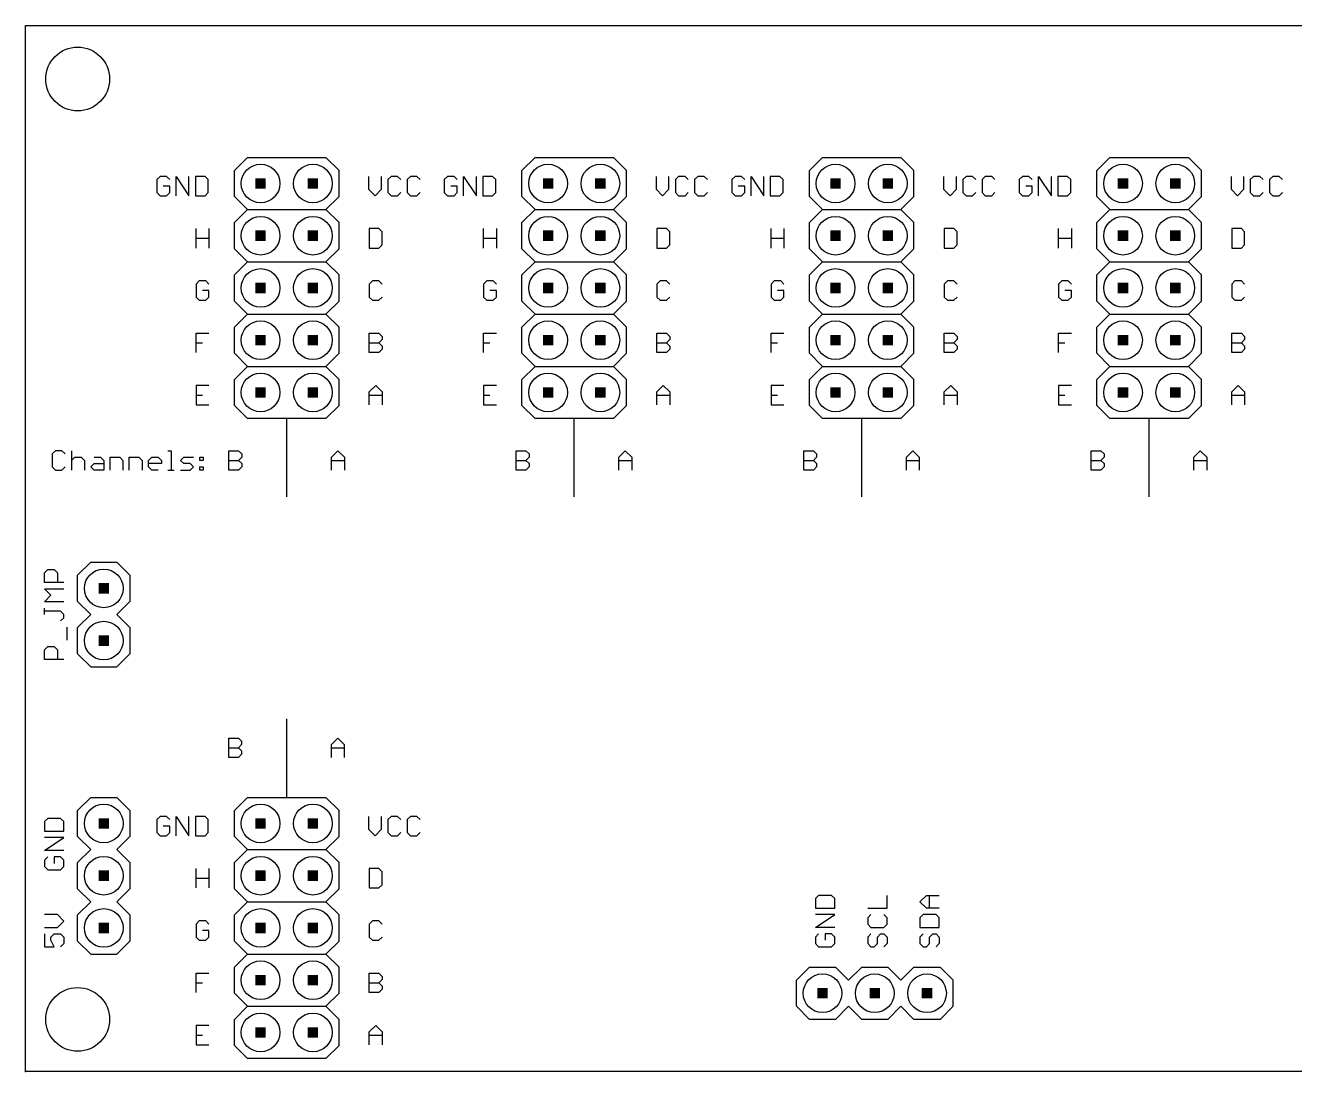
# Model space of a CAD drawing. Extents: x 0 to 124, y 0 to 51.
# Drawn here: x 0 to 61.7, y 0 to 50.9 of the extents above; entities that cross this region are included whole.
import ezdxf

# ---------------------------------------------------------------- set-up
doc = ezdxf.new("R2010")
doc.units = 0
for name, color, linetype in [('17', 82, 'CONTINUOUS'), ('20', 7, 'CONTINUOUS'), ('21', 253, 'CONTINUOUS'), ('22', 253, 'CONTINUOUS'), ('23', 7, 'CONTINUOUS'), ('25', 253, 'CONTINUOUS'), ('51', 253, 'CONTINUOUS')]:
    doc.layers.add(name, color=color, linetype=linetype)

# ---------------------------------------------------------------- blocks, each defined once
blk = doc.blocks.new('RECT')
blk.add_solid([(-0.5, -0.5), (0.5, -0.5), (-0.5, 0.5), (0.5, 0.5)])
blk = doc.blocks.new('ROUNDP')
blk.add_circle((0, 0), 0.5)

msp = doc.modelspace()

# ---------------------------------------------------------------- linework, layer by layer
at = {"layer": '20'}
for centre in [(2.54, 48.26), (2.54, 2.54)]:
    msp.add_circle(centre, 1.55, dxfattribs=at)
at = {"layer": '21'}
for p, q in [((0, 0), (0, 50.8669)), ((0, 50.8669), (124.44, 50.8669)), ((10.16, 43.815), (10.795, 44.45)), ((10.795, 44.45), (14.605, 44.45)), ((15.24, 43.815), (14.605, 44.45)), ((24.13, 43.815), (24.765, 44.45)), ((24.765, 44.45), (28.575, 44.45)), ((29.21, 43.815), (28.575, 44.45)), ((38.1, 43.815), (38.735, 44.45)), ((38.735, 44.45), (42.545, 44.45)), ((43.18, 43.815), (42.545, 44.45)), ((52.07, 43.815), (52.705, 44.45)), ((52.705, 44.45), (56.515, 44.45)), ((57.15, 43.815), (56.515, 44.45)), ((10.16, 42.545), (10.16, 43.815)), ((15.24, 42.545), (15.24, 43.815)), ((24.13, 42.545), (24.13, 43.815)), ((29.21, 42.545), (29.21, 43.815)), ((38.1, 42.545), (38.1, 43.815)), ((43.18, 42.545), (43.18, 43.815)), ((52.07, 42.545), (52.07, 43.815)), ((57.15, 42.545), (57.15, 43.815)), ((6.5449, 43.5237), (6.3881, 43.3669)), ((6.3881, 43.3669), (6.3881, 42.7399)), ((6.8584, 43.5237), (6.5449, 43.5237)), ((7.0152, 43.3669), (6.8584, 43.5237)), ((7.3236, 42.5831), (7.3236, 43.5237)), ((7.3236, 43.5237), (7.9507, 42.5831)), ((7.9507, 42.5831), (7.9507, 43.5237)), ((8.2591, 43.5237), (8.2591, 42.5831)), ((8.7294, 43.5237), (8.2591, 43.5237)), ((8.8862, 43.3669), (8.7294, 43.5237)), ((8.8862, 42.7399), (8.8862, 43.3669)), ((16.6788, 43.5237), (16.6788, 42.8966)), ((17.3059, 42.8966), (17.3059, 43.5237)), ((17.7711, 43.5237), (17.6143, 43.3669)), ((17.6143, 43.3669), (17.6143, 42.7399)), ((18.0846, 43.5237), (17.7711, 43.5237)), ((18.2414, 43.3669), (18.0846, 43.5237)), ((18.7066, 43.5237), (18.5498, 43.3669)), ((18.5498, 43.3669), (18.5498, 42.7399)), ((19.0201, 43.5237), (18.7066, 43.5237)), ((19.1769, 43.3669), (19.0201, 43.5237)), ((20.5149, 43.5237), (20.3581, 43.3669)), ((20.3581, 43.3669), (20.3581, 42.7399)), ((20.8284, 43.5237), (20.5149, 43.5237)), ((20.9852, 43.3669), (20.8284, 43.5237)), ((21.2936, 42.5831), (21.2936, 43.5237)), ((21.2936, 43.5237), (21.9207, 42.5831)), ((21.9207, 42.5831), (21.9207, 43.5237)), ((22.2291, 43.5237), (22.2291, 42.5831)), ((22.6994, 43.5237), (22.2291, 43.5237)), ((22.8562, 43.3669), (22.6994, 43.5237)), ((22.8562, 42.7399), (22.8562, 43.3669)), ((30.6488, 43.5237), (30.6488, 42.8966)), ((31.2759, 42.8966), (31.2759, 43.5237)), ((31.7411, 43.5237), (31.5843, 43.3669)), ((31.5843, 43.3669), (31.5843, 42.7399)), ((32.0546, 43.5237), (31.7411, 43.5237)), ((32.2114, 43.3669), (32.0546, 43.5237)), ((32.6766, 43.5237), (32.5198, 43.3669)), ((32.5198, 43.3669), (32.5198, 42.7399)), ((32.9901, 43.5237), (32.6766, 43.5237)), ((33.1469, 43.3669), (32.9901, 43.5237)), ((34.4849, 43.5237), (34.3281, 43.3669)), ((34.3281, 43.3669), (34.3281, 42.7399)), ((34.7984, 43.5237), (34.4849, 43.5237)), ((34.9552, 43.3669), (34.7984, 43.5237)), ((35.2636, 42.5831), (35.2636, 43.5237)), ((35.2636, 43.5237), (35.8907, 42.5831)), ((35.8907, 42.5831), (35.8907, 43.5237)), ((36.1991, 43.5237), (36.1991, 42.5831)), ((36.6694, 43.5237), (36.1991, 43.5237)), ((36.8262, 43.3669), (36.6694, 43.5237)), ((36.8262, 42.7399), (36.8262, 43.3669)), ((44.6188, 43.5237), (44.6188, 42.8966)), ((45.2459, 42.8966), (45.2459, 43.5237)), ((45.7111, 43.5237), (45.5543, 43.3669)), ((45.5543, 43.3669), (45.5543, 42.7399)), ((46.0246, 43.5237), (45.7111, 43.5237)), ((46.1814, 43.3669), (46.0246, 43.5237)), ((46.6466, 43.5237), (46.4898, 43.3669)), ((46.4898, 43.3669), (46.4898, 42.7399)), ((46.9601, 43.5237), (46.6466, 43.5237)), ((47.1169, 43.3669), (46.9601, 43.5237)), ((48.4549, 43.5237), (48.2981, 43.3669)), ((48.2981, 43.3669), (48.2981, 42.7399)), ((48.7684, 43.5237), (48.4549, 43.5237)), ((48.9252, 43.3669), (48.7684, 43.5237)), ((49.2336, 42.5831), (49.2336, 43.5237)), ((49.2336, 43.5237), (49.8607, 42.5831)), ((49.8607, 42.5831), (49.8607, 43.5237)), ((50.1691, 43.5237), (50.1691, 42.5831)), ((50.6394, 43.5237), (50.1691, 43.5237)), ((50.7962, 43.3669), (50.6394, 43.5237)), ((50.7962, 42.7399), (50.7962, 43.3669)), ((58.5888, 43.5237), (58.5888, 42.8966)), ((59.2159, 42.8966), (59.2159, 43.5237)), ((59.6811, 43.5237), (59.5243, 43.3669)), ((59.5243, 43.3669), (59.5243, 42.7399)), ((59.9946, 43.5237), (59.6811, 43.5237)), ((60.1514, 43.3669), (59.9946, 43.5237)), ((60.6166, 43.5237), (60.4598, 43.3669)), ((60.4598, 43.3669), (60.4598, 42.7399)), ((60.9301, 43.5237), (60.6166, 43.5237)), ((61.0869, 43.3669), (60.9301, 43.5237)), ((6.3881, 42.7399), (6.5449, 42.5831)), ((6.5449, 42.5831), (6.8584, 42.5831)), ((7.0152, 43.0534), (6.7016, 43.0534)), ((6.8584, 42.5831), (7.0152, 42.7399)), ((7.0152, 42.7399), (7.0152, 43.0534)), ((8.2591, 42.5831), (8.7294, 42.5831)), ((8.7294, 42.5831), (8.8862, 42.7399)), ((16.6788, 42.8966), (16.9923, 42.5831)), ((16.9923, 42.5831), (17.3059, 42.8966)), ((17.6143, 42.7399), (17.7711, 42.5831)), ((17.7711, 42.5831), (18.0846, 42.5831)), ((18.0846, 42.5831), (18.2414, 42.7399)), ((18.5498, 42.7399), (18.7066, 42.5831)), ((18.7066, 42.5831), (19.0201, 42.5831)), ((19.0201, 42.5831), (19.1769, 42.7399)), ((20.3581, 42.7399), (20.5149, 42.5831)), ((20.5149, 42.5831), (20.8284, 42.5831)), ((20.9852, 43.0534), (20.6716, 43.0534)), ((20.8284, 42.5831), (20.9852, 42.7399)), ((20.9852, 42.7399), (20.9852, 43.0534)), ((22.2291, 42.5831), (22.6994, 42.5831)), ((22.6994, 42.5831), (22.8562, 42.7399)), ((30.6488, 42.8966), (30.9623, 42.5831)), ((30.9623, 42.5831), (31.2759, 42.8966)), ((31.5843, 42.7399), (31.7411, 42.5831)), ((31.7411, 42.5831), (32.0546, 42.5831)), ((32.0546, 42.5831), (32.2114, 42.7399)), ((32.5198, 42.7399), (32.6766, 42.5831)), ((32.6766, 42.5831), (32.9901, 42.5831)), ((32.9901, 42.5831), (33.1469, 42.7399)), ((34.3281, 42.7399), (34.4849, 42.5831)), ((34.4849, 42.5831), (34.7984, 42.5831)), ((34.9552, 43.0534), (34.6416, 43.0534)), ((34.7984, 42.5831), (34.9552, 42.7399)), ((34.9552, 42.7399), (34.9552, 43.0534)), ((36.1991, 42.5831), (36.6694, 42.5831)), ((36.6694, 42.5831), (36.8262, 42.7399)), ((44.6188, 42.8966), (44.9323, 42.5831)), ((44.9323, 42.5831), (45.2459, 42.8966)), ((45.5543, 42.7399), (45.7111, 42.5831)), ((45.7111, 42.5831), (46.0246, 42.5831)), ((46.0246, 42.5831), (46.1814, 42.7399)), ((46.4898, 42.7399), (46.6466, 42.5831)), ((46.6466, 42.5831), (46.9601, 42.5831)), ((46.9601, 42.5831), (47.1169, 42.7399)), ((48.2981, 42.7399), (48.4549, 42.5831)), ((48.4549, 42.5831), (48.7684, 42.5831)), ((48.9252, 43.0534), (48.6116, 43.0534)), ((48.7684, 42.5831), (48.9252, 42.7399)), ((48.9252, 42.7399), (48.9252, 43.0534)), ((50.1691, 42.5831), (50.6394, 42.5831)), ((50.6394, 42.5831), (50.7962, 42.7399)), ((58.5888, 42.8966), (58.9023, 42.5831)), ((58.9023, 42.5831), (59.2159, 42.8966)), ((59.5243, 42.7399), (59.6811, 42.5831)), ((59.6811, 42.5831), (59.9946, 42.5831)), ((59.9946, 42.5831), (60.1514, 42.7399)), ((60.4598, 42.7399), (60.6166, 42.5831)), ((60.6166, 42.5831), (60.9301, 42.5831)), ((60.9301, 42.5831), (61.0869, 42.7399)), ((10.795, 41.91), (10.16, 42.545)), ((14.605, 41.91), (15.24, 42.545)), ((24.765, 41.91), (24.13, 42.545)), ((28.575, 41.91), (29.21, 42.545)), ((38.735, 41.91), (38.1, 42.545)), ((42.545, 41.91), (43.18, 42.545)), ((52.705, 41.91), (52.07, 42.545)), ((56.515, 41.91), (57.15, 42.545)), ((10.16, 41.275), (10.795, 41.91)), ((10.795, 41.91), (14.605, 41.91)), ((15.24, 41.275), (14.605, 41.91)), ((24.13, 41.275), (24.765, 41.91)), ((24.765, 41.91), (28.575, 41.91)), ((29.21, 41.275), (28.575, 41.91)), ((38.1, 41.275), (38.735, 41.91)), ((38.735, 41.91), (42.545, 41.91)), ((43.18, 41.275), (42.545, 41.91)), ((52.07, 41.275), (52.705, 41.91)), ((52.705, 41.91), (56.515, 41.91)), ((57.15, 41.275), (56.515, 41.91)), ((8.2931, 40.0431), (8.2931, 40.9837)), ((8.9202, 40.9837), (8.9202, 40.0431)), ((10.16, 40.005), (10.16, 41.275)), ((15.24, 40.005), (15.24, 41.275)), ((16.7128, 40.9837), (16.7128, 40.0431)), ((17.1831, 40.9837), (16.7128, 40.9837)), ((17.3398, 40.8269), (17.1831, 40.9837)), ((17.3398, 40.1999), (17.3398, 40.8269)), ((22.2631, 40.0431), (22.2631, 40.9837)), ((22.8902, 40.9837), (22.8902, 40.0431)), ((24.13, 40.005), (24.13, 41.275)), ((29.21, 40.005), (29.21, 41.275)), ((30.6828, 40.9837), (30.6828, 40.0431)), ((31.1531, 40.9837), (30.6828, 40.9837)), ((31.3098, 40.8269), (31.1531, 40.9837)), ((31.3098, 40.1999), (31.3098, 40.8269)), ((36.2331, 40.0431), (36.2331, 40.9837)), ((36.8602, 40.9837), (36.8602, 40.0431)), ((38.1, 40.005), (38.1, 41.275)), ((43.18, 40.005), (43.18, 41.275)), ((44.6528, 40.9837), (44.6528, 40.0431)), ((45.1231, 40.9837), (44.6528, 40.9837)), ((45.2798, 40.8269), (45.1231, 40.9837)), ((45.2798, 40.1999), (45.2798, 40.8269)), ((50.2031, 40.0431), (50.2031, 40.9837)), ((50.8302, 40.9837), (50.8302, 40.0431)), ((52.07, 40.005), (52.07, 41.275)), ((57.15, 40.005), (57.15, 41.275)), ((58.6228, 40.9837), (58.6228, 40.0431)), ((59.0931, 40.9837), (58.6228, 40.9837)), ((59.2498, 40.8269), (59.0931, 40.9837)), ((59.2498, 40.1999), (59.2498, 40.8269)), ((8.2931, 40.5134), (8.9202, 40.5134)), ((17.1831, 40.0431), (17.3398, 40.1999)), ((22.2631, 40.5134), (22.8902, 40.5134)), ((31.1531, 40.0431), (31.3098, 40.1999)), ((36.2331, 40.5134), (36.8602, 40.5134)), ((45.1231, 40.0431), (45.2798, 40.1999)), ((50.2031, 40.5134), (50.8302, 40.5134)), ((59.0931, 40.0431), (59.2498, 40.1999)), ((10.795, 39.37), (10.16, 40.005)), ((14.605, 39.37), (15.24, 40.005)), ((16.7128, 40.0431), (17.1831, 40.0431)), ((24.765, 39.37), (24.13, 40.005)), ((28.575, 39.37), (29.21, 40.005)), ((30.6828, 40.0431), (31.1531, 40.0431)), ((38.735, 39.37), (38.1, 40.005)), ((42.545, 39.37), (43.18, 40.005)), ((44.6528, 40.0431), (45.1231, 40.0431)), ((52.705, 39.37), (52.07, 40.005)), ((56.515, 39.37), (57.15, 40.005)), ((58.6228, 40.0431), (59.0931, 40.0431)), ((10.16, 38.735), (10.795, 39.37)), ((10.795, 39.37), (14.605, 39.37)), ((15.24, 38.735), (14.605, 39.37)), ((24.13, 38.735), (24.765, 39.37)), ((24.765, 39.37), (28.575, 39.37)), ((29.21, 38.735), (28.575, 39.37)), ((38.1, 38.735), (38.735, 39.37)), ((38.735, 39.37), (42.545, 39.37)), ((43.18, 38.735), (42.545, 39.37)), ((52.07, 38.735), (52.705, 39.37)), ((52.705, 39.37), (56.515, 39.37)), ((57.15, 38.735), (56.515, 39.37)), ((8.4499, 38.4437), (8.2931, 38.2869)), ((8.2931, 38.2869), (8.2931, 37.6599)), ((8.7634, 38.4437), (8.4499, 38.4437)), ((8.9202, 38.2869), (8.7634, 38.4437)), ((10.16, 37.465), (10.16, 38.735)), ((15.24, 37.465), (15.24, 38.735)), ((16.8695, 38.4437), (16.7128, 38.2869)), ((16.7128, 38.2869), (16.7128, 37.6599)), ((17.1831, 38.4437), (16.8695, 38.4437)), ((17.3398, 38.2869), (17.1831, 38.4437)), ((22.4199, 38.4437), (22.2631, 38.2869)), ((22.2631, 38.2869), (22.2631, 37.6599)), ((22.7334, 38.4437), (22.4199, 38.4437)), ((22.8902, 38.2869), (22.7334, 38.4437)), ((24.13, 37.465), (24.13, 38.735)), ((29.21, 37.465), (29.21, 38.735)), ((30.8395, 38.4437), (30.6828, 38.2869)), ((30.6828, 38.2869), (30.6828, 37.6599)), ((31.1531, 38.4437), (30.8395, 38.4437)), ((31.3098, 38.2869), (31.1531, 38.4437)), ((36.3899, 38.4437), (36.2331, 38.2869)), ((36.2331, 38.2869), (36.2331, 37.6599)), ((36.7034, 38.4437), (36.3899, 38.4437)), ((36.8602, 38.2869), (36.7034, 38.4437)), ((38.1, 37.465), (38.1, 38.735)), ((43.18, 37.465), (43.18, 38.735)), ((44.8095, 38.4437), (44.6528, 38.2869)), ((44.6528, 38.2869), (44.6528, 37.6599)), ((45.1231, 38.4437), (44.8095, 38.4437)), ((45.2798, 38.2869), (45.1231, 38.4437)), ((50.3599, 38.4437), (50.2031, 38.2869)), ((50.2031, 38.2869), (50.2031, 37.6599)), ((50.6734, 38.4437), (50.3599, 38.4437)), ((50.8302, 38.2869), (50.6734, 38.4437)), ((52.07, 37.465), (52.07, 38.735)), ((57.15, 37.465), (57.15, 38.735)), ((58.7795, 38.4437), (58.6228, 38.2869)), ((58.6228, 38.2869), (58.6228, 37.6599)), ((59.0931, 38.4437), (58.7795, 38.4437)), ((59.2498, 38.2869), (59.0931, 38.4437)), ((8.2931, 37.6599), (8.4499, 37.5031)), ((8.9202, 37.9734), (8.6066, 37.9734)), ((8.7634, 37.5031), (8.9202, 37.6599)), ((8.9202, 37.6599), (8.9202, 37.9734)), ((16.7128, 37.6599), (16.8695, 37.5031)), ((17.1831, 37.5031), (17.3398, 37.6599)), ((22.2631, 37.6599), (22.4199, 37.5031)), ((22.8902, 37.9734), (22.5766, 37.9734)), ((22.7334, 37.5031), (22.8902, 37.6599)), ((22.8902, 37.6599), (22.8902, 37.9734)), ((30.6828, 37.6599), (30.8395, 37.5031)), ((31.1531, 37.5031), (31.3098, 37.6599)), ((36.2331, 37.6599), (36.3899, 37.5031)), ((36.8602, 37.9734), (36.5466, 37.9734)), ((36.7034, 37.5031), (36.8602, 37.6599)), ((36.8602, 37.6599), (36.8602, 37.9734)), ((44.6528, 37.6599), (44.8095, 37.5031)), ((45.1231, 37.5031), (45.2798, 37.6599)), ((50.2031, 37.6599), (50.3599, 37.5031)), ((50.8302, 37.9734), (50.5166, 37.9734)), ((50.6734, 37.5031), (50.8302, 37.6599)), ((50.8302, 37.6599), (50.8302, 37.9734)), ((58.6228, 37.6599), (58.7795, 37.5031)), ((59.0931, 37.5031), (59.2498, 37.6599)), ((8.4499, 37.5031), (8.7634, 37.5031)), ((10.795, 36.83), (10.16, 37.465)), ((14.605, 36.83), (15.24, 37.465)), ((16.8695, 37.5031), (17.1831, 37.5031)), ((22.4199, 37.5031), (22.7334, 37.5031)), ((24.765, 36.83), (24.13, 37.465)), ((28.575, 36.83), (29.21, 37.465)), ((30.8395, 37.5031), (31.1531, 37.5031)), ((36.3899, 37.5031), (36.7034, 37.5031)), ((38.735, 36.83), (38.1, 37.465)), ((42.545, 36.83), (43.18, 37.465)), ((44.8095, 37.5031), (45.1231, 37.5031)), ((50.3599, 37.5031), (50.6734, 37.5031)), ((52.705, 36.83), (52.07, 37.465)), ((56.515, 36.83), (57.15, 37.465)), ((58.7795, 37.5031), (59.0931, 37.5031)), ((10.16, 36.195), (10.795, 36.83)), ((10.795, 36.83), (14.605, 36.83)), ((15.24, 36.195), (14.605, 36.83)), ((24.13, 36.195), (24.765, 36.83)), ((24.765, 36.83), (28.575, 36.83)), ((29.21, 36.195), (28.575, 36.83)), ((38.1, 36.195), (38.735, 36.83)), ((38.735, 36.83), (42.545, 36.83)), ((43.18, 36.195), (42.545, 36.83)), ((52.07, 36.195), (52.705, 36.83)), ((52.705, 36.83), (56.515, 36.83)), ((57.15, 36.195), (56.515, 36.83)), ((8.2931, 34.9631), (8.2931, 35.9037)), ((8.2931, 35.9037), (8.9202, 35.9037)), ((10.16, 34.925), (10.16, 36.195)), ((15.24, 34.925), (15.24, 36.195)), ((16.7128, 34.9631), (16.7128, 35.9037)), ((16.7128, 35.9037), (17.1831, 35.9037)), ((17.1831, 35.9037), (17.3398, 35.7469)), ((22.2631, 34.9631), (22.2631, 35.9037)), ((22.2631, 35.9037), (22.8902, 35.9037)), ((24.13, 34.925), (24.13, 36.195)), ((29.21, 34.925), (29.21, 36.195)), ((30.6828, 34.9631), (30.6828, 35.9037)), ((30.6828, 35.9037), (31.1531, 35.9037)), ((31.1531, 35.9037), (31.3098, 35.7469)), ((36.2331, 34.9631), (36.2331, 35.9037)), ((36.2331, 35.9037), (36.8602, 35.9037)), ((38.1, 34.925), (38.1, 36.195)), ((43.18, 34.925), (43.18, 36.195)), ((44.6528, 34.9631), (44.6528, 35.9037)), ((44.6528, 35.9037), (45.1231, 35.9037)), ((45.1231, 35.9037), (45.2798, 35.7469)), ((50.2031, 34.9631), (50.2031, 35.9037)), ((50.2031, 35.9037), (50.8302, 35.9037)), ((52.07, 34.925), (52.07, 36.195)), ((57.15, 34.925), (57.15, 36.195)), ((58.6228, 34.9631), (58.6228, 35.9037)), ((58.6228, 35.9037), (59.0931, 35.9037)), ((59.0931, 35.9037), (59.2498, 35.7469)), ((8.2931, 35.4334), (8.6066, 35.4334)), ((16.7128, 35.4334), (17.1831, 35.4334)), ((17.3398, 35.5902), (17.1831, 35.4334)), ((17.1831, 35.4334), (17.3398, 35.2766)), ((17.3398, 35.7469), (17.3398, 35.5902)), ((17.3398, 35.2766), (17.3398, 35.1199)), ((22.2631, 35.4334), (22.5766, 35.4334)), ((30.6828, 35.4334), (31.1531, 35.4334)), ((31.3098, 35.5902), (31.1531, 35.4334)), ((31.1531, 35.4334), (31.3098, 35.2766)), ((31.3098, 35.7469), (31.3098, 35.5902)), ((31.3098, 35.2766), (31.3098, 35.1199)), ((36.2331, 35.4334), (36.5466, 35.4334)), ((44.6528, 35.4334), (45.1231, 35.4334)), ((45.2798, 35.5902), (45.1231, 35.4334)), ((45.1231, 35.4334), (45.2798, 35.2766)), ((45.2798, 35.7469), (45.2798, 35.5902)), ((45.2798, 35.2766), (45.2798, 35.1199)), ((50.2031, 35.4334), (50.5166, 35.4334)), ((58.6228, 35.4334), (59.0931, 35.4334)), ((59.2498, 35.5902), (59.0931, 35.4334)), ((59.0931, 35.4334), (59.2498, 35.2766)), ((59.2498, 35.7469), (59.2498, 35.5902)), ((59.2498, 35.2766), (59.2498, 35.1199)), ((10.795, 34.29), (10.16, 34.925)), ((14.605, 34.29), (15.24, 34.925)), ((17.1831, 34.9631), (16.7128, 34.9631)), ((17.3398, 35.1199), (17.1831, 34.9631)), ((24.765, 34.29), (24.13, 34.925)), ((28.575, 34.29), (29.21, 34.925)), ((31.1531, 34.9631), (30.6828, 34.9631)), ((31.3098, 35.1199), (31.1531, 34.9631)), ((38.735, 34.29), (38.1, 34.925)), ((42.545, 34.29), (43.18, 34.925)), ((45.1231, 34.9631), (44.6528, 34.9631)), ((45.2798, 35.1199), (45.1231, 34.9631)), ((52.705, 34.29), (52.07, 34.925)), ((56.515, 34.29), (57.15, 34.925)), ((59.0931, 34.9631), (58.6228, 34.9631)), ((59.2498, 35.1199), (59.0931, 34.9631)), ((10.16, 33.655), (10.795, 34.29)), ((10.795, 34.29), (14.605, 34.29)), ((15.24, 33.655), (14.605, 34.29)), ((24.13, 33.655), (24.765, 34.29)), ((24.765, 34.29), (28.575, 34.29)), ((29.21, 33.655), (28.575, 34.29)), ((38.1, 33.655), (38.735, 34.29)), ((38.735, 34.29), (42.545, 34.29)), ((43.18, 33.655), (42.545, 34.29)), ((52.07, 33.655), (52.705, 34.29)), ((52.705, 34.29), (56.515, 34.29)), ((57.15, 33.655), (56.515, 34.29)), ((8.9202, 33.3637), (8.2931, 33.3637)), ((8.2931, 33.3637), (8.2931, 32.4231)), ((10.16, 32.385), (10.16, 33.655)), ((15.24, 32.385), (15.24, 33.655)), ((16.7128, 33.0502), (17.0263, 33.3637)), ((17.0263, 33.3637), (17.3398, 33.0502)), ((22.8902, 33.3637), (22.2631, 33.3637)), ((22.2631, 33.3637), (22.2631, 32.4231)), ((24.13, 32.385), (24.13, 33.655)), ((29.21, 32.385), (29.21, 33.655)), ((30.6828, 33.0502), (30.9963, 33.3637)), ((30.9963, 33.3637), (31.3098, 33.0502)), ((36.8602, 33.3637), (36.2331, 33.3637)), ((36.2331, 33.3637), (36.2331, 32.4231)), ((38.1, 32.385), (38.1, 33.655)), ((43.18, 32.385), (43.18, 33.655)), ((44.6528, 33.0502), (44.9663, 33.3637)), ((44.9663, 33.3637), (45.2798, 33.0502)), ((50.8302, 33.3637), (50.2031, 33.3637)), ((50.2031, 33.3637), (50.2031, 32.4231)), ((52.07, 32.385), (52.07, 33.655)), ((57.15, 32.385), (57.15, 33.655)), ((58.6228, 33.0502), (58.9363, 33.3637)), ((58.9363, 33.3637), (59.2498, 33.0502)), ((8.2931, 32.8934), (8.6066, 32.8934)), ((16.7128, 32.4231), (16.7128, 33.0502)), ((16.7128, 32.8934), (17.3398, 32.8934)), ((17.3398, 33.0502), (17.3398, 32.4231)), ((22.2631, 32.8934), (22.5766, 32.8934)), ((30.6828, 32.4231), (30.6828, 33.0502)), ((30.6828, 32.8934), (31.3098, 32.8934)), ((31.3098, 33.0502), (31.3098, 32.4231)), ((36.2331, 32.8934), (36.5466, 32.8934)), ((44.6528, 32.4231), (44.6528, 33.0502)), ((44.6528, 32.8934), (45.2798, 32.8934)), ((45.2798, 33.0502), (45.2798, 32.4231)), ((50.2031, 32.8934), (50.5166, 32.8934)), ((58.6228, 32.4231), (58.6228, 33.0502)), ((58.6228, 32.8934), (59.2498, 32.8934)), ((59.2498, 33.0502), (59.2498, 32.4231)), ((8.2931, 32.4231), (8.9202, 32.4231)), ((10.795, 31.75), (10.16, 32.385)), ((14.605, 31.75), (15.24, 32.385)), ((22.2631, 32.4231), (22.8902, 32.4231)), ((24.765, 31.75), (24.13, 32.385)), ((28.575, 31.75), (29.21, 32.385)), ((36.2331, 32.4231), (36.8602, 32.4231)), ((38.735, 31.75), (38.1, 32.385)), ((42.545, 31.75), (43.18, 32.385)), ((50.2031, 32.4231), (50.8302, 32.4231)), ((52.705, 31.75), (52.07, 32.385)), ((56.515, 31.75), (57.15, 32.385)), ((14.605, 31.75), (10.795, 31.75)), ((12.7, 27.94), (12.7, 31.75)), ((28.575, 31.75), (24.765, 31.75)), ((26.67, 27.94), (26.67, 31.75)), ((40.64, 31.75), (38.735, 31.75)), ((42.545, 31.75), (40.64, 31.75)), ((40.64, 27.94), (40.64, 31.75)), ((54.61, 31.75), (52.705, 31.75)), ((56.515, 31.75), (54.61, 31.75)), ((54.61, 27.94), (54.61, 31.75)), ((1.4649, 30.1887), (1.3081, 30.0319)), ((1.3081, 30.0319), (1.3081, 29.4049)), ((1.7784, 30.1887), (1.4649, 30.1887)), ((1.9352, 30.0319), (1.7784, 30.1887)), ((2.2436, 30.1887), (2.2436, 29.2481)), ((2.2436, 29.7184), (2.4004, 29.8752)), ((2.4004, 29.8752), (2.7139, 29.8752)), ((2.7139, 29.8752), (2.8707, 29.7184)), ((2.8707, 29.7184), (2.8707, 29.2481)), ((3.3359, 29.8752), (3.6494, 29.8752)), ((3.6494, 29.8752), (3.8062, 29.7184)), ((3.8062, 29.7184), (3.8062, 29.2481)), ((4.1147, 29.2481), (4.1147, 29.8752)), ((4.1147, 29.8752), (4.585, 29.8752)), ((4.585, 29.8752), (4.7417, 29.7184)), ((4.7417, 29.7184), (4.7417, 29.2481)), ((5.0502, 29.2481), (5.0502, 29.8752)), ((5.0502, 29.8752), (5.5205, 29.8752)), ((5.5205, 29.8752), (5.6772, 29.7184)), ((5.6772, 29.7184), (5.6772, 29.2481)), ((5.9857, 29.7184), (6.1425, 29.8752)), ((5.9857, 29.4049), (5.9857, 29.7184)), ((6.1425, 29.8752), (6.456, 29.8752)), ((6.456, 29.8752), (6.6128, 29.7184)), ((6.6128, 29.7184), (6.6128, 29.5616)), ((6.9212, 30.1887), (7.078, 30.1887)), ((7.078, 30.1887), (7.078, 29.2481)), ((7.5449, 29.7184), (7.7017, 29.8752)), ((7.7017, 29.5616), (7.5449, 29.7184)), ((7.7017, 29.8752), (8.172, 29.8752)), ((8.4804, 29.8752), (8.6372, 29.8752)), ((8.4804, 29.7184), (8.4804, 29.8752)), ((8.6372, 29.7184), (8.4804, 29.7184)), ((8.6372, 29.8752), (8.6372, 29.7184)), ((9.8837, 29.2481), (9.8837, 30.1887)), ((9.8837, 30.1887), (10.354, 30.1887)), ((9.8837, 29.7184), (10.354, 29.7184)), ((10.354, 30.1887), (10.5108, 30.0319)), ((10.5108, 29.8752), (10.354, 29.7184)), ((10.354, 29.7184), (10.5108, 29.5616)), ((10.5108, 30.0319), (10.5108, 29.8752)), ((12.6902, 30.1887), (12.6902, 29.2481)), ((14.8731, 29.8752), (15.1867, 30.1887)), ((14.8731, 29.2481), (14.8731, 29.8752)), ((14.8731, 29.7184), (15.5002, 29.7184)), ((15.1867, 30.1887), (15.5002, 29.8752)), ((15.5002, 29.8752), (15.5002, 29.2481)), ((23.8506, 29.2481), (23.8506, 30.1887)), ((23.8506, 30.1887), (24.3209, 30.1887)), ((23.8506, 29.7184), (24.3209, 29.7184)), ((24.3209, 30.1887), (24.4777, 30.0319)), ((24.4777, 29.8752), (24.3209, 29.7184)), ((24.3209, 29.7184), (24.4777, 29.5616)), ((24.4777, 30.0319), (24.4777, 29.8752)), ((26.6572, 30.1887), (26.6572, 29.2481)), ((28.84, 29.8752), (29.1536, 30.1887)), ((28.84, 29.2481), (28.84, 29.8752)), ((28.84, 29.7184), (29.4671, 29.7184)), ((29.1536, 30.1887), (29.4671, 29.8752)), ((29.4671, 29.8752), (29.4671, 29.2481)), ((37.8206, 29.2481), (37.8206, 30.1887)), ((37.8206, 30.1887), (38.2909, 30.1887)), ((37.8206, 29.7184), (38.2909, 29.7184)), ((38.2909, 30.1887), (38.4477, 30.0319)), ((38.4477, 29.8752), (38.2909, 29.7184)), ((38.2909, 29.7184), (38.4477, 29.5616)), ((38.4477, 30.0319), (38.4477, 29.8752)), ((40.6272, 30.1887), (40.6272, 29.2481)), ((42.81, 29.8752), (43.1236, 30.1887)), ((42.81, 29.2481), (42.81, 29.8752)), ((42.81, 29.7184), (43.4371, 29.7184)), ((43.1236, 30.1887), (43.4371, 29.8752)), ((43.4371, 29.8752), (43.4371, 29.2481)), ((51.7906, 29.2481), (51.7906, 30.1887)), ((51.7906, 30.1887), (52.2609, 30.1887)), ((51.7906, 29.7184), (52.2609, 29.7184)), ((52.2609, 30.1887), (52.4177, 30.0319)), ((52.4177, 29.8752), (52.2609, 29.7184)), ((52.2609, 29.7184), (52.4177, 29.5616)), ((52.4177, 30.0319), (52.4177, 29.8752)), ((54.5972, 30.1887), (54.5972, 29.2481)), ((56.78, 29.8752), (57.0936, 30.1887)), ((56.78, 29.2481), (56.78, 29.8752)), ((56.78, 29.7184), (57.4071, 29.7184)), ((57.0936, 30.1887), (57.4071, 29.8752)), ((57.4071, 29.8752), (57.4071, 29.2481)), ((1.3081, 29.4049), (1.4649, 29.2481)), ((1.4649, 29.2481), (1.7784, 29.2481)), ((1.7784, 29.2481), (1.9352, 29.4049)), ((3.1791, 29.4049), (3.3359, 29.5616)), ((3.3359, 29.2481), (3.1791, 29.4049)), ((3.3359, 29.5616), (3.8062, 29.5616)), ((3.8062, 29.2481), (3.3359, 29.2481)), ((6.6128, 29.5616), (5.9857, 29.5616)), ((6.1425, 29.2481), (5.9857, 29.4049)), ((6.456, 29.2481), (6.1425, 29.2481)), ((6.9212, 29.2481), (7.2347, 29.2481)), ((7.5449, 29.2481), (8.0152, 29.2481)), ((8.0152, 29.5616), (7.7017, 29.5616)), ((8.172, 29.4049), (8.0152, 29.5616)), ((8.0152, 29.2481), (8.172, 29.4049)), ((8.4804, 29.4049), (8.6372, 29.4049)), ((8.4804, 29.2481), (8.4804, 29.4049)), ((8.6372, 29.2481), (8.4804, 29.2481)), ((8.6372, 29.4049), (8.6372, 29.2481)), ((10.354, 29.2481), (9.8837, 29.2481)), ((10.5108, 29.4049), (10.354, 29.2481)), ((10.5108, 29.5616), (10.5108, 29.4049)), ((24.3209, 29.2481), (23.8506, 29.2481)), ((24.4777, 29.4049), (24.3209, 29.2481)), ((24.4777, 29.5616), (24.4777, 29.4049)), ((38.2909, 29.2481), (37.8206, 29.2481)), ((38.4477, 29.4049), (38.2909, 29.2481)), ((38.4477, 29.5616), (38.4477, 29.4049)), ((52.2609, 29.2481), (51.7906, 29.2481)), ((52.4177, 29.4049), (52.2609, 29.2481)), ((52.4177, 29.5616), (52.4177, 29.4049)), ((2.54, 24.13), (3.175, 24.765)), ((3.175, 24.765), (4.445, 24.765)), ((4.445, 24.765), (5.08, 24.13)), ((2.54, 22.86), (2.54, 24.13)), ((5.08, 24.13), (5.08, 22.86)), ((3.175, 22.225), (2.54, 22.86)), ((5.08, 22.86), (4.445, 22.225)), ((2.54, 21.59), (3.175, 22.225)), ((4.445, 22.225), (5.08, 21.59)), ((2.54, 20.32), (2.54, 21.59)), ((5.08, 21.59), (5.08, 20.32)), ((2.54, 20.32), (3.175, 19.685)), ((4.445, 19.685), (5.08, 20.32)), ((3.175, 19.685), (4.445, 19.685)), ((9.8806, 15.2781), (9.8806, 16.2187)), ((9.8806, 16.2187), (10.3509, 16.2187)), ((10.3509, 16.2187), (10.5077, 16.0619)), ((10.5077, 16.0619), (10.5077, 15.9052)), ((12.6872, 16.2187), (12.6872, 15.2781)), ((14.87, 15.9052), (15.1836, 16.2187)), ((15.1836, 16.2187), (15.4971, 15.9052)), ((9.8806, 15.7484), (10.3509, 15.7484)), ((10.5077, 15.9052), (10.3509, 15.7484)), ((10.3509, 15.7484), (10.5077, 15.5916)), ((10.5077, 15.4349), (10.3509, 15.2781)), ((10.5077, 15.5916), (10.5077, 15.4349)), ((14.87, 15.2781), (14.87, 15.9052)), ((14.87, 15.7484), (15.4971, 15.7484)), ((15.4971, 15.9052), (15.4971, 15.2781)), ((10.3509, 15.2781), (9.8806, 15.2781)), ((2.54, 12.7), (3.175, 13.335)), ((3.175, 13.335), (4.445, 13.335)), ((4.445, 13.335), (5.08, 12.7)), ((10.16, 12.7), (10.795, 13.335)), ((10.795, 13.335), (14.605, 13.335)), ((15.24, 12.7), (14.605, 13.335)), ((2.54, 11.43), (2.54, 12.7)), ((5.08, 12.7), (5.08, 11.43)), ((6.5449, 12.4087), (6.3881, 12.2519)), ((6.8584, 12.4087), (6.5449, 12.4087)), ((7.0152, 12.2519), (6.8584, 12.4087)), ((7.3236, 11.4681), (7.3236, 12.4087)), ((7.3236, 12.4087), (7.9507, 11.4681)), ((7.9507, 11.4681), (7.9507, 12.4087)), ((8.2591, 12.4087), (8.2591, 11.4681)), ((8.7294, 12.4087), (8.2591, 12.4087)), ((8.8862, 12.2519), (8.7294, 12.4087)), ((10.16, 11.43), (10.16, 12.7)), ((15.24, 11.43), (15.24, 12.7)), ((16.6788, 12.4087), (16.6788, 11.7816)), ((17.3059, 11.7816), (17.3059, 12.4087)), ((17.7711, 12.4087), (17.6143, 12.2519)), ((18.0846, 12.4087), (17.7711, 12.4087)), ((18.2414, 12.2519), (18.0846, 12.4087)), ((18.7066, 12.4087), (18.5498, 12.2519)), ((19.0201, 12.4087), (18.7066, 12.4087)), ((19.1769, 12.2519), (19.0201, 12.4087)), ((1.0831, 12.3108), (0.9263, 12.154)), ((0.9263, 12.154), (0.9263, 11.6837)), ((1.7101, 12.3108), (1.0831, 12.3108)), ((1.8669, 12.154), (1.7101, 12.3108)), ((1.8669, 11.6837), (1.8669, 12.154)), ((6.3881, 12.2519), (6.3881, 11.6249)), ((7.0152, 11.9384), (6.7016, 11.9384)), ((7.0152, 11.6249), (7.0152, 11.9384)), ((8.8862, 11.6249), (8.8862, 12.2519)), ((16.6788, 11.7816), (16.9923, 11.4681)), ((16.9923, 11.4681), (17.3059, 11.7816)), ((17.6143, 12.2519), (17.6143, 11.6249)), ((18.5498, 12.2519), (18.5498, 11.6249)), ((0.9263, 11.6837), (1.8669, 11.6837)), ((0.9263, 10.7482), (1.8669, 11.3753)), ((1.8669, 11.3753), (0.9263, 11.3753)), ((3.175, 10.795), (2.54, 11.43)), ((5.08, 11.43), (4.445, 10.795)), ((6.3881, 11.6249), (6.5449, 11.4681)), ((6.5449, 11.4681), (6.8584, 11.4681)), ((6.8584, 11.4681), (7.0152, 11.6249)), ((8.2591, 11.4681), (8.7294, 11.4681)), ((8.7294, 11.4681), (8.8862, 11.6249)), ((10.795, 10.795), (10.16, 11.43)), ((14.605, 10.795), (15.24, 11.43)), ((17.6143, 11.6249), (17.7711, 11.4681)), ((17.7711, 11.4681), (18.0846, 11.4681)), ((18.0846, 11.4681), (18.2414, 11.6249)), ((18.5498, 11.6249), (18.7066, 11.4681)), ((18.7066, 11.4681), (19.0201, 11.4681)), ((19.0201, 11.4681), (19.1769, 11.6249)), ((1.8669, 10.7482), (0.9263, 10.7482)), ((2.54, 10.16), (3.175, 10.795)), ((4.445, 10.795), (5.08, 10.16)), ((10.16, 10.16), (10.795, 10.795)), ((10.795, 10.795), (14.605, 10.795)), ((15.24, 10.16), (14.605, 10.795)), ((1.0831, 10.4397), (0.9263, 10.283)), ((0.9263, 10.283), (0.9263, 9.9694)), ((0.9263, 9.9694), (1.0831, 9.8127)), ((1.7101, 10.4397), (1.3966, 10.4397)), ((1.3966, 10.4397), (1.3966, 10.1262)), ((1.8669, 10.283), (1.7101, 10.4397)), ((1.7101, 9.8127), (1.8669, 9.9694)), ((1.8669, 9.9694), (1.8669, 10.283)), ((2.54, 8.89), (2.54, 10.16)), ((5.08, 10.16), (5.08, 8.89)), ((8.2931, 8.9281), (8.2931, 9.8687)), ((8.9202, 9.8687), (8.9202, 8.9281)), ((10.16, 8.89), (10.16, 10.16)), ((15.24, 8.89), (15.24, 10.16)), ((16.7128, 9.8687), (16.7128, 8.9281)), ((17.1831, 9.8687), (16.7128, 9.8687)), ((17.3398, 9.7119), (17.1831, 9.8687)), ((1.0831, 9.8127), (1.7101, 9.8127)), ((8.2931, 9.3984), (8.9202, 9.3984)), ((17.3398, 9.0849), (17.3398, 9.7119)), ((3.175, 8.255), (2.54, 8.89)), ((5.08, 8.89), (4.445, 8.255)), ((10.795, 8.255), (10.16, 8.89)), ((14.605, 8.255), (15.24, 8.89)), ((16.7128, 8.9281), (17.1831, 8.9281)), ((17.1831, 8.9281), (17.3398, 9.0849)), ((2.54, 7.62), (3.175, 8.255)), ((4.445, 8.255), (5.08, 7.62)), ((10.16, 7.62), (10.795, 8.255)), ((10.795, 8.255), (14.605, 8.255)), ((15.24, 7.62), (14.605, 8.255)), ((1.5534, 7.6332), (0.9263, 7.6332)), ((1.8669, 7.3197), (1.5534, 7.6332)), ((2.54, 6.35), (2.54, 7.62)), ((5.08, 7.62), (5.08, 6.35)), ((10.16, 6.35), (10.16, 7.62)), ((15.24, 6.35), (15.24, 7.62)), ((0.9263, 7.0061), (1.5534, 7.0061)), ((1.5534, 7.0061), (1.8669, 7.3197)), ((8.4499, 7.3287), (8.2931, 7.1719)), ((8.2931, 7.1719), (8.2931, 6.5449)), ((8.7634, 7.3287), (8.4499, 7.3287)), ((8.9202, 6.8584), (8.6066, 6.8584)), ((8.9202, 7.1719), (8.7634, 7.3287)), ((8.9202, 6.5449), (8.9202, 6.8584)), ((16.8695, 7.3287), (16.7128, 7.1719)), ((16.7128, 7.1719), (16.7128, 6.5449)), ((17.1831, 7.3287), (16.8695, 7.3287)), ((17.3398, 7.1719), (17.1831, 7.3287)), ((0.9263, 6.6977), (0.9263, 6.0706)), ((1.2398, 6.5409), (1.3966, 6.6977)), ((1.2398, 6.3841), (1.2398, 6.5409)), ((1.3966, 6.0706), (1.2398, 6.3841)), ((1.3966, 6.6977), (1.7101, 6.6977)), ((1.7101, 6.6977), (1.8669, 6.5409)), ((1.8669, 6.2274), (1.7101, 6.0706)), ((1.8669, 6.5409), (1.8669, 6.2274)), ((2.54, 6.35), (3.175, 5.715)), ((4.445, 5.715), (5.08, 6.35)), ((8.2931, 6.5449), (8.4499, 6.3881)), ((8.4499, 6.3881), (8.7634, 6.3881)), ((8.7634, 6.3881), (8.9202, 6.5449)), ((10.795, 5.715), (10.16, 6.35)), ((14.605, 5.715), (15.24, 6.35)), ((16.7128, 6.5449), (16.8695, 6.3881)), ((16.8695, 6.3881), (17.1831, 6.3881)), ((17.1831, 6.3881), (17.3398, 6.5449)), ((0.9263, 6.0706), (1.3966, 6.0706)), ((3.175, 5.715), (4.445, 5.715)), ((10.16, 5.08), (10.795, 5.715)), ((10.795, 5.715), (14.605, 5.715)), ((15.24, 5.08), (14.605, 5.715)), ((10.16, 3.81), (10.16, 5.08)), ((15.24, 3.81), (15.24, 5.08)), ((37.465, 4.445), (38.1, 5.08)), ((38.1, 5.08), (39.37, 5.08)), ((39.37, 5.08), (40.005, 4.445)), ((40.005, 4.445), (40.64, 5.08)), ((40.64, 5.08), (41.91, 5.08)), ((41.91, 5.08), (42.545, 4.445)), ((42.545, 4.445), (43.18, 5.08)), ((43.18, 5.08), (44.45, 5.08)), ((45.085, 4.445), (44.45, 5.08)), ((8.2931, 3.8481), (8.2931, 4.7887)), ((8.2931, 4.7887), (8.9202, 4.7887)), ((8.2931, 4.3184), (8.6066, 4.3184)), ((16.7128, 3.8481), (16.7128, 4.7887)), ((16.7128, 4.7887), (17.1831, 4.7887)), ((16.7128, 4.3184), (17.1831, 4.3184)), ((17.1831, 4.7887), (17.3398, 4.6319)), ((17.3398, 4.4752), (17.1831, 4.3184)), ((17.1831, 4.3184), (17.3398, 4.1616)), ((17.3398, 4.6319), (17.3398, 4.4752)), ((37.465, 3.175), (37.465, 4.445)), ((45.085, 3.175), (45.085, 4.445)), ((10.795, 3.175), (10.16, 3.81)), ((14.605, 3.175), (15.24, 3.81)), ((17.1831, 3.8481), (16.7128, 3.8481)), ((17.3398, 4.0049), (17.1831, 3.8481)), ((17.3398, 4.1616), (17.3398, 4.0049)), ((10.16, 2.54), (10.795, 3.175)), ((10.795, 3.175), (14.605, 3.175)), ((15.24, 2.54), (14.605, 3.175)), ((38.1, 2.54), (37.465, 3.175)), ((40.005, 3.175), (39.37, 2.54)), ((40.64, 2.54), (40.005, 3.175)), ((42.545, 3.175), (41.91, 2.54)), ((43.18, 2.54), (42.545, 3.175)), ((44.45, 2.54), (45.085, 3.175)), ((10.16, 1.27), (10.16, 2.54)), ((15.24, 1.27), (15.24, 2.54)), ((39.37, 2.54), (38.1, 2.54)), ((41.91, 2.54), (40.64, 2.54)), ((44.45, 2.54), (43.18, 2.54)), ((8.9202, 2.2487), (8.2931, 2.2487)), ((8.2931, 2.2487), (8.2931, 1.3081)), ((16.7128, 1.9352), (17.0263, 2.2487)), ((16.7128, 1.3081), (16.7128, 1.9352)), ((17.0263, 2.2487), (17.3398, 1.9352)), ((17.3398, 1.9352), (17.3398, 1.3081)), ((8.2931, 1.7784), (8.6066, 1.7784)), ((8.2931, 1.3081), (8.9202, 1.3081)), ((10.795, 0.635), (10.16, 1.27)), ((14.605, 0.635), (15.24, 1.27)), ((16.7128, 1.7784), (17.3398, 1.7784)), ((14.605, 0.635), (10.795, 0.635)), ((124.44, 0), (0, 0))]:
    msp.add_line(p, q, dxfattribs=at)
at = {"layer": '22'}
msp.add_line((12.7, 13.335), (12.7, 17.145), dxfattribs=at)
at = {"layer": '23'}
msp.add_point((0, 0), dxfattribs=at)
at = {"layer": '25'}
for p, q in [((0.9263, 24.253), (1.0831, 24.4097)), ((0.9263, 23.7827), (0.9263, 24.253)), ((1.0831, 24.4097), (1.3966, 24.4097)), ((1.3966, 24.4097), (1.5534, 24.253)), ((1.5534, 24.253), (1.5534, 23.7827)), ((1.8669, 23.7827), (0.9263, 23.7827)), ((1.2398, 23.1607), (0.9263, 23.4742)), ((0.9263, 23.4742), (1.8669, 23.4742)), ((0.9263, 22.8472), (1.2398, 23.1607)), ((1.8669, 22.8472), (0.9263, 22.8472)), ((0.9263, 22.2252), (0.9263, 22.5387)), ((1.7101, 22.3819), (0.9263, 22.3819)), ((1.8669, 22.2252), (1.7101, 22.3819)), ((1.8669, 22.0684), (1.8669, 22.2252)), ((1.7101, 21.9116), (1.8669, 22.0684)), ((2.0237, 20.9761), (2.0237, 21.6032)), ((0.9263, 20.5109), (1.0831, 20.6677)), ((0.9263, 20.0406), (0.9263, 20.5109)), ((1.0831, 20.6677), (1.3966, 20.6677)), ((1.3966, 20.6677), (1.5534, 20.5109)), ((1.5534, 20.5109), (1.5534, 20.0406)), ((1.8669, 20.0406), (0.9263, 20.0406)), ((38.5481, 8.5687), (38.3913, 8.4119)), ((38.3913, 8.4119), (38.3913, 7.9416)), ((39.1751, 8.5687), (38.5481, 8.5687)), ((39.3319, 8.4119), (39.1751, 8.5687)), ((39.3319, 7.9416), (39.3319, 8.4119)), ((41.8719, 7.9416), (41.8719, 8.5687)), ((43.4713, 8.2552), (43.7848, 8.5687)), ((43.7848, 7.9416), (43.4713, 8.2552)), ((43.7848, 8.5687), (44.4119, 8.5687)), ((43.9416, 7.9416), (43.9416, 8.5687)), ((38.3913, 7.9416), (39.3319, 7.9416)), ((38.3913, 7.0061), (39.3319, 7.6332)), ((39.3319, 7.6332), (38.3913, 7.6332)), ((40.9313, 7.9416), (41.8719, 7.9416)), ((41.0881, 7.6332), (40.9313, 7.4764)), ((40.9313, 7.4764), (40.9313, 7.1629)), ((41.8719, 7.4764), (41.7151, 7.6332)), ((41.8719, 7.1629), (41.8719, 7.4764)), ((43.6281, 7.6332), (43.4713, 7.4764)), ((43.4713, 7.4764), (43.4713, 7.0061)), ((44.2551, 7.6332), (43.6281, 7.6332)), ((44.4119, 7.9416), (43.7848, 7.9416)), ((44.4119, 7.4764), (44.2551, 7.6332)), ((44.4119, 7.0061), (44.4119, 7.4764)), ((39.3319, 7.0061), (38.3913, 7.0061)), ((40.9313, 7.1629), (41.0881, 7.0061)), ((41.0881, 7.0061), (41.7151, 7.0061)), ((41.7151, 7.0061), (41.8719, 7.1629)), ((43.4713, 7.0061), (44.4119, 7.0061)), ((38.5481, 6.6977), (38.3913, 6.5409)), ((38.3913, 6.5409), (38.3913, 6.2274)), ((38.3913, 6.2274), (38.5481, 6.0706)), ((39.1751, 6.6977), (38.8616, 6.6977)), ((38.8616, 6.6977), (38.8616, 6.3841)), ((39.3319, 6.5409), (39.1751, 6.6977)), ((39.1751, 6.0706), (39.3319, 6.2274)), ((39.3319, 6.2274), (39.3319, 6.5409)), ((41.0881, 6.6977), (40.9313, 6.5409)), ((40.9313, 6.5409), (40.9313, 6.2274)), ((40.9313, 6.2274), (41.0881, 6.0706)), ((41.2448, 6.0706), (41.4016, 6.2274)), ((41.4016, 6.5409), (41.5584, 6.6977)), ((41.4016, 6.2274), (41.4016, 6.5409)), ((41.5584, 6.6977), (41.7151, 6.6977)), ((41.7151, 6.6977), (41.8719, 6.5409)), ((41.8719, 6.2274), (41.7151, 6.0706)), ((41.8719, 6.5409), (41.8719, 6.2274)), ((43.6281, 6.6977), (43.4713, 6.5409)), ((43.4713, 6.5409), (43.4713, 6.2274)), ((43.4713, 6.2274), (43.6281, 6.0706)), ((43.7848, 6.0706), (43.9416, 6.2274)), ((43.9416, 6.5409), (44.0984, 6.6977)), ((43.9416, 6.2274), (43.9416, 6.5409)), ((44.0984, 6.6977), (44.2551, 6.6977)), ((44.2551, 6.6977), (44.4119, 6.5409)), ((44.4119, 6.2274), (44.2551, 6.0706)), ((44.4119, 6.5409), (44.4119, 6.2274)), ((38.5481, 6.0706), (39.1751, 6.0706)), ((41.0881, 6.0706), (41.2448, 6.0706)), ((43.6281, 6.0706), (43.7848, 6.0706))]:
    msp.add_line(p, q, dxfattribs=at)

# ---------------------------------------------------------------- block references
at = {"layer": '17', "xscale": 1.8796, "yscale": 1.8796}
for p, rotation in [((11.43, 43.18), 90), ((11.43, 43.18), 90), ((13.97, 43.18), 90), ((13.97, 43.18), 90), ((25.4, 43.18), 90), ((25.4, 43.18), 90), ((27.94, 43.18), 90), ((27.94, 43.18), 90), ((39.37, 43.18), 90), ((39.37, 43.18), 90), ((41.91, 43.18), 90), ((41.91, 43.18), 90), ((53.34, 43.18), 90), ((53.34, 43.18), 90), ((55.88, 43.18), 90), ((55.88, 43.18), 90), ((11.43, 40.64), 90), ((11.43, 40.64), 90), ((13.97, 40.64), 90), ((13.97, 40.64), 90), ((25.4, 40.64), 90), ((25.4, 40.64), 90), ((27.94, 40.64), 90), ((27.94, 40.64), 90), ((39.37, 40.64), 90), ((39.37, 40.64), 90), ((41.91, 40.64), 90), ((41.91, 40.64), 90), ((53.34, 40.64), 90), ((53.34, 40.64), 90), ((55.88, 40.64), 90), ((55.88, 40.64), 90), ((11.43, 38.1), 90), ((11.43, 38.1), 90), ((13.97, 38.1), 90), ((13.97, 38.1), 90), ((25.4, 38.1), 90), ((25.4, 38.1), 90), ((27.94, 38.1), 90), ((27.94, 38.1), 90), ((39.37, 38.1), 90), ((39.37, 38.1), 90), ((41.91, 38.1), 90), ((41.91, 38.1), 90), ((53.34, 38.1), 90), ((53.34, 38.1), 90), ((55.88, 38.1), 90), ((55.88, 38.1), 90), ((11.43, 35.56), 90), ((11.43, 35.56), 90), ((13.97, 35.56), 90), ((13.97, 35.56), 90), ((25.4, 35.56), 90), ((25.4, 35.56), 90), ((27.94, 35.56), 90), ((27.94, 35.56), 90), ((39.37, 35.56), 90), ((39.37, 35.56), 90), ((41.91, 35.56), 90), ((41.91, 35.56), 90), ((53.34, 35.56), 90), ((53.34, 35.56), 90), ((55.88, 35.56), 90), ((55.88, 35.56), 90), ((11.43, 33.02), 90), ((11.43, 33.02), 90), ((13.97, 33.02), 90), ((13.97, 33.02), 90), ((25.4, 33.02), 90), ((25.4, 33.02), 90), ((27.94, 33.02), 90), ((27.94, 33.02), 90), ((39.37, 33.02), 90), ((39.37, 33.02), 90), ((41.91, 33.02), 90), ((41.91, 33.02), 90), ((53.34, 33.02), 90), ((53.34, 33.02), 90), ((55.88, 33.02), 90), ((55.88, 33.02), 90), ((3.81, 23.495), 180), ((3.81, 23.495), 180), ((3.81, 20.955), 180), ((3.81, 20.955), 180), ((3.81, 12.065), 180), ((3.81, 12.065), 180), ((11.43, 12.065), 90), ((11.43, 12.065), 90), ((13.97, 12.065), 90), ((13.97, 12.065), 90), ((3.81, 9.525), 180), ((3.81, 9.525), 180), ((11.43, 9.525), 90), ((11.43, 9.525), 90), ((13.97, 9.525), 90), ((13.97, 9.525), 90), ((3.81, 6.985), 180), ((3.81, 6.985), 180), ((11.43, 6.985), 90), ((11.43, 6.985), 90), ((13.97, 6.985), 90), ((13.97, 6.985), 90), ((11.43, 4.445), 90), ((11.43, 4.445), 90), ((13.97, 4.445), 90), ((13.97, 4.445), 90), ((38.735, 3.81), 270), ((38.735, 3.81), 270), ((41.275, 3.81), 270), ((41.275, 3.81), 270), ((43.815, 3.81), 270), ((43.815, 3.81), 270), ((11.43, 1.905), 90), ((11.43, 1.905), 90), ((13.97, 1.905), 90), ((13.97, 1.905), 90)]:
    msp.add_blockref('ROUNDP', p, dxfattribs=dict(at, rotation=rotation))
at = {"layer": '51', "xscale": 0.508, "yscale": 0.508}
for p, rotation in [((11.43, 43.18), 180), ((13.97, 43.18), 180), ((25.4, 43.18), 180), ((27.94, 43.18), 180), ((39.37, 43.18), 180), ((41.91, 43.18), 180), ((53.34, 43.18), 180), ((55.88, 43.18), 180), ((11.43, 40.64), 180), ((13.97, 40.64), 180), ((25.4, 40.64), 180), ((27.94, 40.64), 180), ((39.37, 40.64), 180), ((41.91, 40.64), 180), ((53.34, 40.64), 180), ((55.88, 40.64), 180), ((11.43, 38.1), 180), ((13.97, 38.1), 180), ((25.4, 38.1), 180), ((27.94, 38.1), 180), ((39.37, 38.1), 180), ((41.91, 38.1), 180), ((53.34, 38.1), 180), ((55.88, 38.1), 180), ((11.43, 35.56), 180), ((13.97, 35.56), 180), ((25.4, 35.56), 180), ((27.94, 35.56), 180), ((39.37, 35.56), 180), ((41.91, 35.56), 180), ((53.34, 35.56), 180), ((55.88, 35.56), 180), ((11.43, 33.02), 180), ((13.97, 33.02), 180), ((25.4, 33.02), 180), ((27.94, 33.02), 180), ((39.37, 33.02), 180), ((41.91, 33.02), 180), ((53.34, 33.02), 180), ((55.88, 33.02), 180), ((3.81, 23.495), 90), ((3.81, 20.955), 90), ((3.81, 12.065), 90), ((11.43, 12.065), 180), ((13.97, 12.065), 180), ((3.81, 9.525), 90), ((11.43, 9.525), 180), ((13.97, 9.525), 180), ((3.81, 6.985), 90), ((11.43, 6.985), 180), ((13.97, 6.985), 180), ((11.43, 4.445), 180), ((13.97, 4.445), 180), ((38.735, 3.81), 180), ((41.275, 3.81), 180), ((43.815, 3.81), 180), ((11.43, 1.905), 180), ((13.97, 1.905), 180)]:
    msp.add_blockref('RECT', p, dxfattribs=dict(at, rotation=rotation))

doc.saveas('drawing.dxf')
